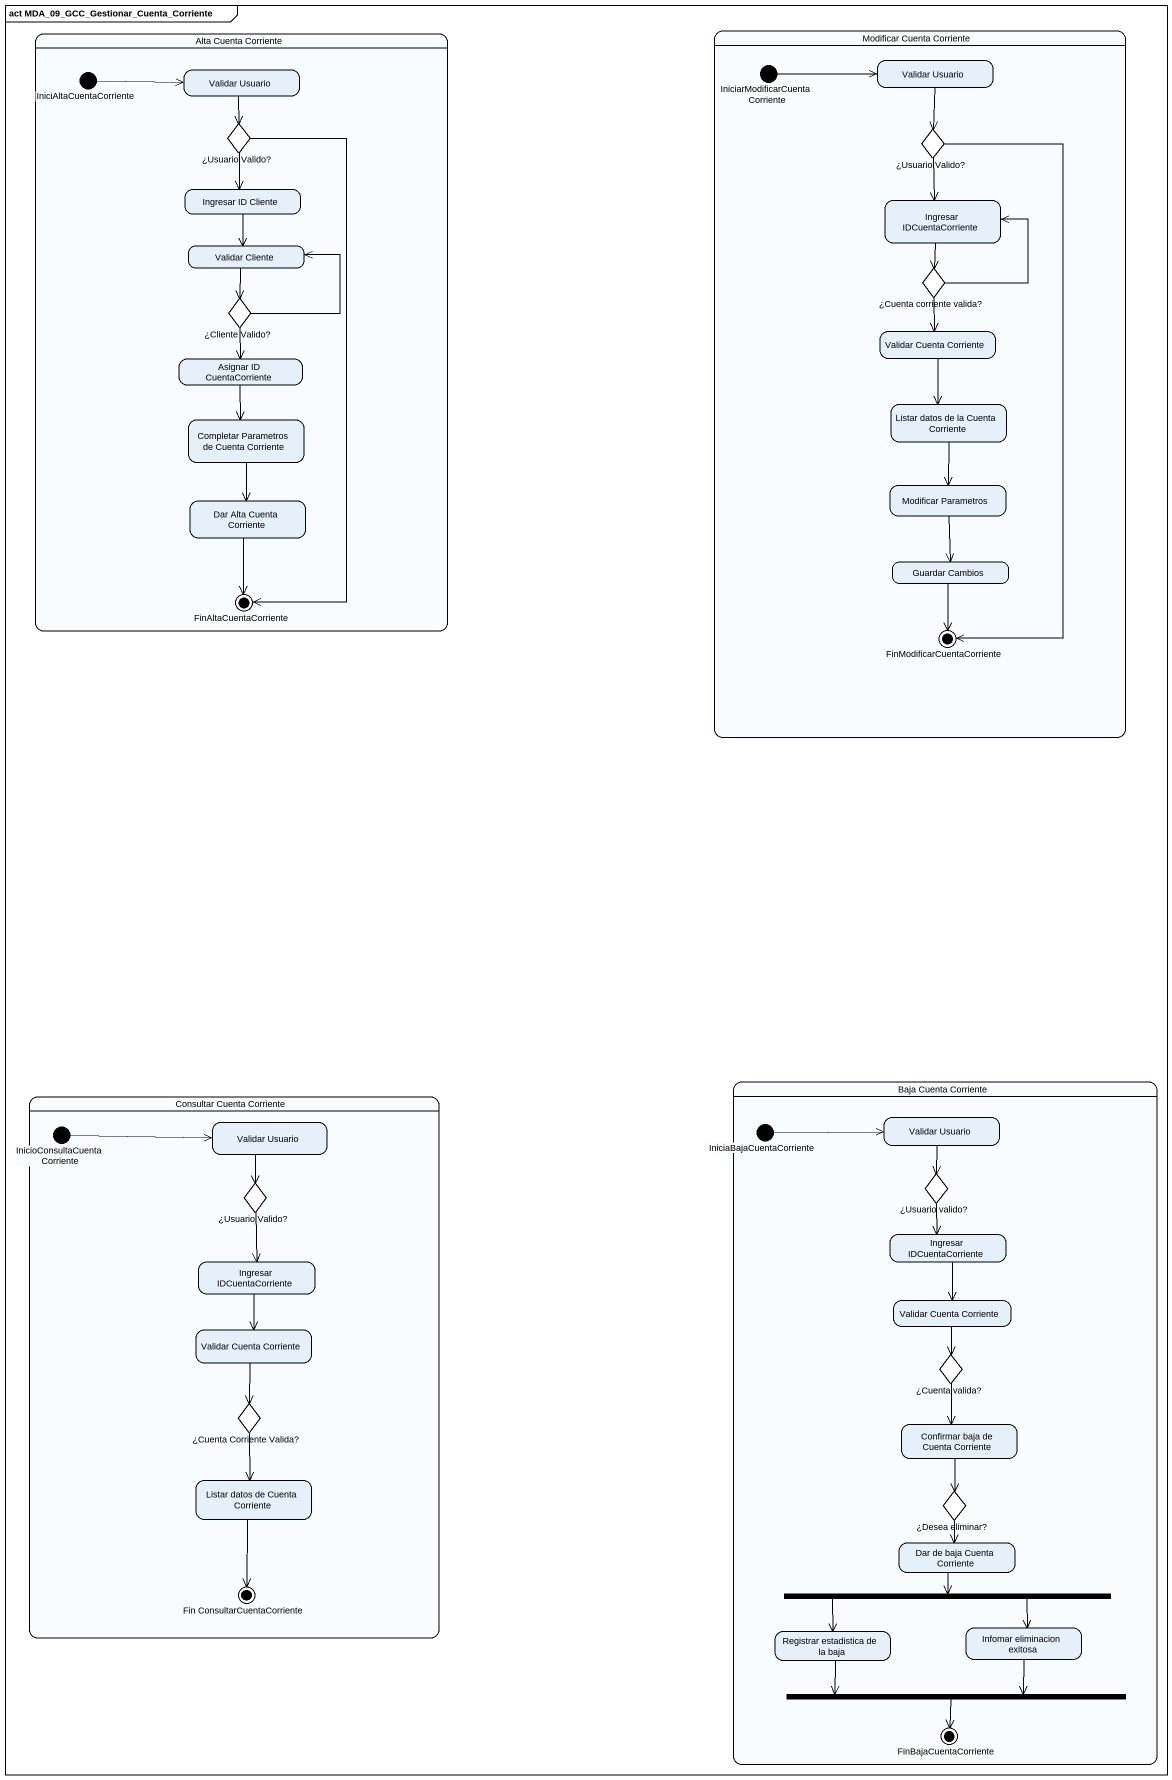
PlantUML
@startuml
mainframe act MDA_09_GCC_Gestionar_Cuenta_Corriente
hide empty description
state "Alta Cuenta Corriente" as Alta_Cuenta_Corriente {
  state IniciAltaCuentaCorriente <<start>>
  state "Validar Usuario" as Validar_Usuario_2
  state "¿Usuario Valido?" as Usuario_Valido <<choice>>
  state "Ingresar ID Cliente" as Ingresar_ID_Cliente
  state "Validar Cliente" as Validar_Cliente
  state "¿Cliente Valido?" as Cliente_Valido <<choice>>
  state "Asignar ID CuentaCorriente" as Asignar_ID_CuentaCorriente
  state "Completar Parametros de Cuenta Corriente" as Completar_Parametros_de
  state "Dar Alta Cuenta Corriente" as Dar_Alta_Cuenta_Corriente
  state FinAltaCuentaCorriente <<end>>
}
state "Modificar Cuenta Corriente" as Modificar_Cuenta_Corriente {
  state "Validar Usuario" as Validar_Usuario
  state "IniciarModificarCuentaCorriente" as IniciarModificarCuentaCorrie <<start>>
  state "¿Usuario Valido?" as Usuario_Valido_2 <<choice>>
  state "Ingresar IDCuentaCorriente" as Ingresar_IDCuentaCorriente
  state "¿Cuenta corriente valida?" as Cuenta_corriente_valida <<choice>>
  state "Validar Cuenta Corriente" as Validar_Cuenta_Corriente
  state "Listar datos de la Cuenta Corriente" as Listar_datos_de_la_Cuenta
  state "Modificar Parametros" as Modificar_Parametros
  state "Guardar Cambios" as Guardar_Cambios
  state FinModificarCuentaCorriente <<end>>
}
state "Consultar Cuenta Corriente" as Consultar_Cuenta_Corriente {
  state "InicioConsultaCuentaCorriente" as InicioConsultaCuentaCorrient <<start>>
  state "Validar Usuario" as Validar_Usuario_3
  state "¿Usuario Valido?" as Usuario_Valido_3 <<choice>>
  state "Ingresar IDCuentaCorriente" as Ingresar_IDCuentaCorriente_2
  state "Validar Cuenta Corriente" as Validar_Cuenta_Corriente_3
  state "¿Cuenta Corriente Valida?" as Cuenta_Corriente_Valida <<choice>>
  state "Listar datos de Cuenta Corriente" as Listar_datos_de_Cuenta
  state "Fin ConsultarCuentaCorriente" as Fin_ConsultarCuentaCorriente <<end>>
}
state "Baja Cuenta Corriente" as Baja_Cuenta_Corriente {
  state IniciaBajaCuentaCorriente <<start>>
  state "Validar Usuario" as Validar_Usuario_4
  state "¿Usuario valido?" as Usuario_valido <<choice>>
  state "Ingresar IDCuentaCorriente" as Ingresar_IDCuentaCorriente_3
  state "Validar Cuenta Corriente" as Validar_Cuenta_Corriente_2
  state "¿Cuenta valida?" as Cuenta_valida <<choice>>
  state "Confirmar baja de Cuenta Corriente" as Confirmar_baja_de_Cuenta
  state "¿Desea eliminar?" as Desea_eliminar <<choice>>
  state "Dar de baja Cuenta Corriente" as Dar_de_baja_Cuenta_Corriente
  state fork1 <<fork>>
  state "Registrar estadistica de la baja" as Registrar_estadistica_de_la
  state "Infomar eliminacion exitosa" as Infomar_eliminacion_exitosa
  state fork2 <<join>>
  state FinBajaCuentaCorriente <<end>>
}
Validar_Usuario --> Usuario_Valido_2
IniciAltaCuentaCorriente -right-> Validar_Usuario_2
Validar_Usuario_2 --> Usuario_Valido
IniciarModificarCuentaCorrie -right-> Validar_Usuario
Usuario_Valido --> Ingresar_ID_Cliente
Usuario_Valido --> FinAltaCuentaCorriente
Usuario_Valido_2 --> Ingresar_IDCuentaCorriente
Usuario_Valido_2 --> FinModificarCuentaCorriente
Ingresar_ID_Cliente --> Validar_Cliente
Ingresar_IDCuentaCorriente --> Cuenta_corriente_valida
Validar_Cliente --> Cliente_Valido
Cuenta_corriente_valida -up-> Ingresar_IDCuentaCorriente
Cuenta_corriente_valida --> Validar_Cuenta_Corriente
Cliente_Valido -up-> Validar_Cliente
Cliente_Valido --> Asignar_ID_CuentaCorriente
Validar_Cuenta_Corriente --> Listar_datos_de_la_Cuenta
Asignar_ID_CuentaCorriente --> Completar_Parametros_de
Listar_datos_de_la_Cuenta --> Modificar_Parametros
Completar_Parametros_de --> Dar_Alta_Cuenta_Corriente
Modificar_Parametros --> Guardar_Cambios
Dar_Alta_Cuenta_Corriente --> FinAltaCuentaCorriente
Guardar_Cambios --> FinModificarCuentaCorriente
InicioConsultaCuentaCorrient -right-> Validar_Usuario_3
Validar_Usuario_3 --> Usuario_Valido_3
IniciaBajaCuentaCorriente -right-> Validar_Usuario_4
Validar_Usuario_4 --> Usuario_valido
Usuario_Valido_3 --> Ingresar_IDCuentaCorriente_2
Usuario_valido --> Ingresar_IDCuentaCorriente_3
Ingresar_IDCuentaCorriente_2 --> Validar_Cuenta_Corriente_3
Ingresar_IDCuentaCorriente_3 --> Validar_Cuenta_Corriente_2
Validar_Cuenta_Corriente_2 --> Cuenta_valida
Validar_Cuenta_Corriente_3 --> Cuenta_Corriente_Valida
Cuenta_valida --> Confirmar_baja_de_Cuenta
Cuenta_Corriente_Valida --> Listar_datos_de_Cuenta
Confirmar_baja_de_Cuenta --> Desea_eliminar
Listar_datos_de_Cuenta --> Fin_ConsultarCuentaCorriente
Desea_eliminar --> Dar_de_baja_Cuenta_Corriente
Dar_de_baja_Cuenta_Corriente --> fork1
fork1 -left-> Registrar_estadistica_de_la
fork1 --> Infomar_eliminacion_exitosa
Registrar_estadistica_de_la -right-> fork2
Infomar_eliminacion_exitosa --> fork2
fork2 --> FinBajaCuentaCorriente
@enduml
